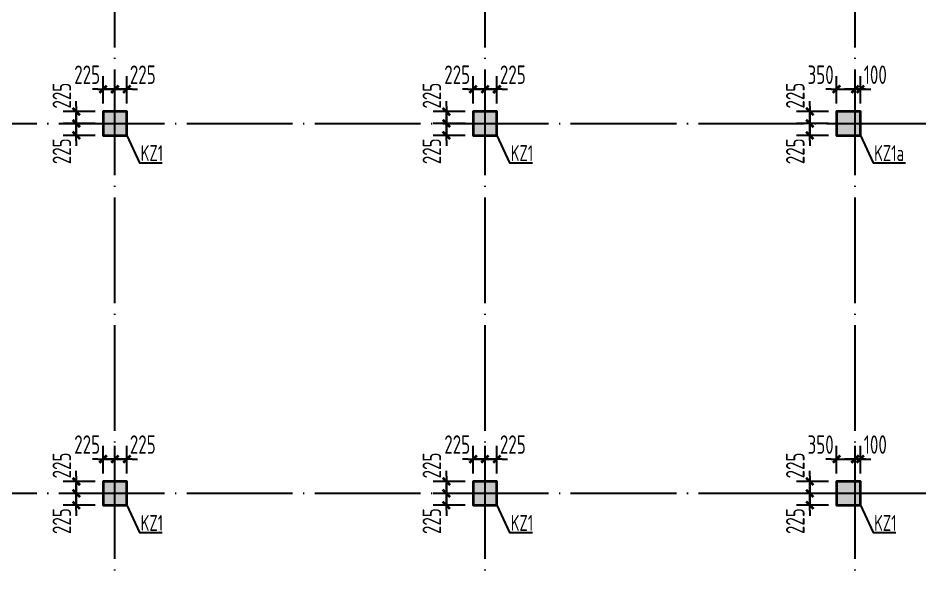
# Model space of a CAD drawing. Extents: x 8243024 to 8945023, y 669070 to 951310.
# Drawn here: x 8548729 to 8565790, y 831172 to 841675 of the extents above; entities that cross this region are included whole.
import ezdxf

# ---------------------------------------------------------------- set-up
doc = ezdxf.new("R2010")
doc.units = 0
doc.header["$LTSCALE"] = 1000
doc.linetypes.add('DOTE', pattern=[2.42, 2, -0.2, 0.02, -0.2])
doc.layers.get('0').update_dxf_attribs({"linetype": 'CONTINUOUS'})
doc.layers.get('Defpoints').update_dxf_attribs({"linetype": 'CONTINUOUS'})
for name, color, linetype in [('DIM', 3, 'CONTINUOUS'), ('DOTE', 1, 'DOTE'), ('PUB_TEXT', 7, 'CONTINUOUS'), ('柱涂实', 54, 'CONTINUOUS')]:
    doc.layers.add(name, color=color, linetype=linetype)
doc.layers.add('柱', color=2, linetype='CONTINUOUS', lineweight=35)
doc.styles.add('HZTXT', font='tssdeng.shx', dxfattribs={"width": 0.75, "bigfont": 'HZTXT.shx'})
doc.styles.add('TSSD_Dimension', font='Tssdeng.shx', dxfattribs={"width": 0.7, "bigfont": 'tssdchn.shx'})
doc.dimstyles.new('TSSD_100_100$0', dxfattribs={"dimtxt": 350, "dimasz": 100, "dimexe": 250, "dimexo": 150, "dimgap": 100, "dimtad": 1, "dimdec": 0, "dimzin": 0, "dimdsep": 46, "dimtxsty": 'TSSD_Dimension', "dimblk": '_TSDBK', "dimblk1": '_TSDBK', "dimblk2": '_TSDBK', "dimsah": 1, "dimcen": 0, "dimclrt": 7, "dimadec": 0, "dimazin": 0, "dimtfac": 1, "dimtdec": 0, "dimtix": 1, "dimtmove": 2, "dimatfit": 3, "dimldrblk": '_TSDBK', "dimfxl": 0, "dimtolj": 1, "dimtzin": 0, "dimarcsym": 0})

# ---------------------------------------------------------------- blocks, each defined once
blk = doc.blocks.new('_TSDBK')
blk.add_line((-1, 0), (1.5, 0))
at = {"const_width": 0.5}
blk.add_lwpolyline([(-0.7, -0.7), (0.7, 0.7)], dxfattribs=at)
blk = doc.blocks.new('*D1410')
at = {"layer": 'Defpoints', "color": 0}
for p in [(8557337, 832904), (8556831, 832679), (8557337, 832679)]:
    blk.add_point(p, dxfattribs=at)
at = {"layer": 'DIM', "color": 0, "lineweight": -2}
for p, q in [((8556831, 833004), (8556831, 833104)), ((8557187, 832904), (8556581, 832904)), ((8556831, 832904), (8556831, 832679)), ((8557187, 832679), (8556581, 832679)), ((8556831, 832579), (8556831, 832479))]:
    blk.add_line(p, q, dxfattribs=at)
at = {"layer": 'DIM', "color": 0, "lineweight": -2, "xscale": 100, "yscale": 100, "zscale": 100}
for p, rotation in [((8556831, 832904), 270), ((8556831, 832679), 90)]:
    blk.add_blockref('_TSDBK', p, dxfattribs=dict(at, rotation=rotation))
at = {"layer": 'DIM', "color": 7, "insert": (8556556, 833206), "char_height": 350, "attachment_point": 5, "rotation": 90, "style": 'TSSD_Dimension'}
blk.add_mtext('\\A1;225', dxfattribs=at)
blk = doc.blocks.new('*D1411')
at = {"layer": 'Defpoints', "color": 0}
for p in [(8557337, 832679), (8556831, 832454), (8557337, 832454)]:
    blk.add_point(p, dxfattribs=at)
at = {"layer": 'DIM', "color": 0, "lineweight": -2}
for p, q in [((8556831, 832779), (8556831, 832879)), ((8557187, 832679), (8556581, 832679)), ((8556831, 832679), (8556831, 832454)), ((8557187, 832454), (8556581, 832454)), ((8556831, 832354), (8556831, 832254))]:
    blk.add_line(p, q, dxfattribs=at)
at = {"layer": 'DIM', "color": 0, "lineweight": -2, "xscale": 100, "yscale": 100, "zscale": 100}
for p, rotation in [((8556831, 832679), 270), ((8556831, 832454), 90)]:
    blk.add_blockref('_TSDBK', p, dxfattribs=dict(at, rotation=rotation))
at = {"layer": 'DIM', "color": 7, "insert": (8556556, 832153), "char_height": 350, "attachment_point": 5, "rotation": 90, "style": 'TSSD_Dimension'}
blk.add_mtext('\\A1;225', dxfattribs=at)
blk = doc.blocks.new('*D1412')
at = {"layer": 'Defpoints', "color": 0}
for p in [(8557787, 833327), (8557562, 832904), (8557787, 832904)]:
    blk.add_point(p, dxfattribs=at)
at = {"layer": 'DIM', "color": 0, "lineweight": -2}
for p, q in [((8557562, 833054), (8557562, 833577)), ((8557787, 833054), (8557787, 833577)), ((8557462, 833327), (8557362, 833327)), ((8557562, 833327), (8557787, 833327)), ((8557887, 833327), (8557987, 833327))]:
    blk.add_line(p, q, dxfattribs=at)
at = {"layer": 'DIM', "color": 0, "lineweight": -2, "xscale": 100, "yscale": 100, "zscale": 100}
blk.add_blockref('_TSDBK', (8557562, 833327), dxfattribs=at)
at = {"layer": 'DIM', "color": 0, "lineweight": -2, "xscale": 100, "yscale": 100, "zscale": 100, "rotation": 180}
blk.add_blockref('_TSDBK', (8557787, 833327), dxfattribs=at)
at = {"layer": 'DIM', "color": 7, "insert": (8558088, 833602), "char_height": 350, "attachment_point": 5, "style": 'TSSD_Dimension'}
blk.add_mtext('\\A1;225', dxfattribs=at)
blk = doc.blocks.new('*D1413')
at = {"layer": 'Defpoints', "color": 0}
for p in [(8557562, 833327), (8557337, 832904), (8557562, 832904)]:
    blk.add_point(p, dxfattribs=at)
at = {"layer": 'DIM', "color": 0, "lineweight": -2}
for p, q in [((8557337, 833054), (8557337, 833577)), ((8557562, 833054), (8557562, 833577)), ((8557237, 833327), (8557137, 833327)), ((8557337, 833327), (8557562, 833327)), ((8557662, 833327), (8557762, 833327))]:
    blk.add_line(p, q, dxfattribs=at)
at = {"layer": 'DIM', "color": 0, "lineweight": -2, "xscale": 100, "yscale": 100, "zscale": 100}
blk.add_blockref('_TSDBK', (8557337, 833327), dxfattribs=at)
at = {"layer": 'DIM', "color": 0, "lineweight": -2, "xscale": 100, "yscale": 100, "zscale": 100, "rotation": 180}
blk.add_blockref('_TSDBK', (8557562, 833327), dxfattribs=at)
at = {"layer": 'DIM', "color": 7, "insert": (8557036, 833602), "char_height": 350, "attachment_point": 5, "style": 'TSSD_Dimension'}
blk.add_mtext('\\A1;225', dxfattribs=at)
blk = doc.blocks.new('*D1414')
at = {"layer": 'Defpoints', "color": 0}
for p in [(8557337, 839904), (8556831, 839679), (8557337, 839679)]:
    blk.add_point(p, dxfattribs=at)
at = {"layer": 'DIM', "color": 0, "lineweight": -2}
for p, q in [((8556831, 840004), (8556831, 840104)), ((8557187, 839904), (8556581, 839904)), ((8556831, 839904), (8556831, 839679)), ((8557187, 839679), (8556581, 839679)), ((8556831, 839579), (8556831, 839479))]:
    blk.add_line(p, q, dxfattribs=at)
at = {"layer": 'DIM', "color": 0, "lineweight": -2, "xscale": 100, "yscale": 100, "zscale": 100}
for p, rotation in [((8556831, 839904), 270), ((8556831, 839679), 90)]:
    blk.add_blockref('_TSDBK', p, dxfattribs=dict(at, rotation=rotation))
at = {"layer": 'DIM', "color": 7, "insert": (8556556, 840206), "char_height": 350, "attachment_point": 5, "rotation": 90, "style": 'TSSD_Dimension'}
blk.add_mtext('\\A1;225', dxfattribs=at)
blk = doc.blocks.new('*D1415')
at = {"layer": 'Defpoints', "color": 0}
for p in [(8557337, 839679), (8556831, 839454), (8557337, 839454)]:
    blk.add_point(p, dxfattribs=at)
at = {"layer": 'DIM', "color": 0, "lineweight": -2}
for p, q in [((8556831, 839779), (8556831, 839879)), ((8557187, 839679), (8556581, 839679)), ((8556831, 839679), (8556831, 839454)), ((8557187, 839454), (8556581, 839454)), ((8556831, 839354), (8556831, 839254))]:
    blk.add_line(p, q, dxfattribs=at)
at = {"layer": 'DIM', "color": 0, "lineweight": -2, "xscale": 100, "yscale": 100, "zscale": 100}
for p, rotation in [((8556831, 839679), 270), ((8556831, 839454), 90)]:
    blk.add_blockref('_TSDBK', p, dxfattribs=dict(at, rotation=rotation))
at = {"layer": 'DIM', "color": 7, "insert": (8556556, 839153), "char_height": 350, "attachment_point": 5, "rotation": 90, "style": 'TSSD_Dimension'}
blk.add_mtext('\\A1;225', dxfattribs=at)
blk = doc.blocks.new('*D1416')
at = {"layer": 'Defpoints', "color": 0}
for p in [(8557787, 840327), (8557562, 839904), (8557787, 839904)]:
    blk.add_point(p, dxfattribs=at)
at = {"layer": 'DIM', "color": 0, "lineweight": -2}
for p, q in [((8557562, 840054), (8557562, 840577)), ((8557787, 840054), (8557787, 840577)), ((8557462, 840327), (8557362, 840327)), ((8557562, 840327), (8557787, 840327)), ((8557887, 840327), (8557987, 840327))]:
    blk.add_line(p, q, dxfattribs=at)
at = {"layer": 'DIM', "color": 0, "lineweight": -2, "xscale": 100, "yscale": 100, "zscale": 100}
blk.add_blockref('_TSDBK', (8557562, 840327), dxfattribs=at)
at = {"layer": 'DIM', "color": 0, "lineweight": -2, "xscale": 100, "yscale": 100, "zscale": 100, "rotation": 180}
blk.add_blockref('_TSDBK', (8557787, 840327), dxfattribs=at)
at = {"layer": 'DIM', "color": 7, "insert": (8558088, 840602), "char_height": 350, "attachment_point": 5, "style": 'TSSD_Dimension'}
blk.add_mtext('\\A1;225', dxfattribs=at)
blk = doc.blocks.new('*D1417')
at = {"layer": 'Defpoints', "color": 0}
for p in [(8557562, 840327), (8557337, 839904), (8557562, 839904)]:
    blk.add_point(p, dxfattribs=at)
at = {"layer": 'DIM', "color": 0, "lineweight": -2}
for p, q in [((8557337, 840054), (8557337, 840577)), ((8557562, 840054), (8557562, 840577)), ((8557237, 840327), (8557137, 840327)), ((8557337, 840327), (8557562, 840327)), ((8557662, 840327), (8557762, 840327))]:
    blk.add_line(p, q, dxfattribs=at)
at = {"layer": 'DIM', "color": 0, "lineweight": -2, "xscale": 100, "yscale": 100, "zscale": 100}
blk.add_blockref('_TSDBK', (8557337, 840327), dxfattribs=at)
at = {"layer": 'DIM', "color": 0, "lineweight": -2, "xscale": 100, "yscale": 100, "zscale": 100, "rotation": 180}
blk.add_blockref('_TSDBK', (8557562, 840327), dxfattribs=at)
at = {"layer": 'DIM', "color": 7, "insert": (8557036, 840602), "char_height": 350, "attachment_point": 5, "style": 'TSSD_Dimension'}
blk.add_mtext('\\A1;225', dxfattribs=at)
blk = doc.blocks.new('*D1462')
at = {"layer": 'Defpoints', "color": 0}
for p in [(8550337, 832904), (8549831, 832679), (8550337, 832679)]:
    blk.add_point(p, dxfattribs=at)
at = {"layer": 'DIM', "color": 0, "lineweight": -2}
for p, q in [((8549831, 833004), (8549831, 833104)), ((8550187, 832904), (8549581, 832904)), ((8549831, 832904), (8549831, 832679)), ((8550187, 832679), (8549581, 832679)), ((8549831, 832579), (8549831, 832479))]:
    blk.add_line(p, q, dxfattribs=at)
at = {"layer": 'DIM', "color": 0, "lineweight": -2, "xscale": 100, "yscale": 100, "zscale": 100}
for p, rotation in [((8549831, 832904), 270), ((8549831, 832679), 90)]:
    blk.add_blockref('_TSDBK', p, dxfattribs=dict(at, rotation=rotation))
at = {"layer": 'DIM', "color": 7, "insert": (8549556, 833206), "char_height": 350, "attachment_point": 5, "rotation": 90, "style": 'TSSD_Dimension'}
blk.add_mtext('\\A1;225', dxfattribs=at)
blk = doc.blocks.new('*D1463')
at = {"layer": 'Defpoints', "color": 0}
for p in [(8550337, 832679), (8549831, 832454), (8550337, 832454)]:
    blk.add_point(p, dxfattribs=at)
at = {"layer": 'DIM', "color": 0, "lineweight": -2}
for p, q in [((8549831, 832779), (8549831, 832879)), ((8550187, 832679), (8549581, 832679)), ((8549831, 832679), (8549831, 832454)), ((8550187, 832454), (8549581, 832454)), ((8549831, 832354), (8549831, 832254))]:
    blk.add_line(p, q, dxfattribs=at)
at = {"layer": 'DIM', "color": 0, "lineweight": -2, "xscale": 100, "yscale": 100, "zscale": 100}
for p, rotation in [((8549831, 832679), 270), ((8549831, 832454), 90)]:
    blk.add_blockref('_TSDBK', p, dxfattribs=dict(at, rotation=rotation))
at = {"layer": 'DIM', "color": 7, "insert": (8549556, 832153), "char_height": 350, "attachment_point": 5, "rotation": 90, "style": 'TSSD_Dimension'}
blk.add_mtext('\\A1;225', dxfattribs=at)
blk = doc.blocks.new('*D1464')
at = {"layer": 'Defpoints', "color": 0}
for p in [(8550787, 833327), (8550562, 832904), (8550787, 832904)]:
    blk.add_point(p, dxfattribs=at)
at = {"layer": 'DIM', "color": 0, "lineweight": -2}
for p, q in [((8550562, 833054), (8550562, 833577)), ((8550787, 833054), (8550787, 833577)), ((8550462, 833327), (8550362, 833327)), ((8550562, 833327), (8550787, 833327)), ((8550887, 833327), (8550987, 833327))]:
    blk.add_line(p, q, dxfattribs=at)
at = {"layer": 'DIM', "color": 0, "lineweight": -2, "xscale": 100, "yscale": 100, "zscale": 100}
blk.add_blockref('_TSDBK', (8550562, 833327), dxfattribs=at)
at = {"layer": 'DIM', "color": 0, "lineweight": -2, "xscale": 100, "yscale": 100, "zscale": 100, "rotation": 180}
blk.add_blockref('_TSDBK', (8550787, 833327), dxfattribs=at)
at = {"layer": 'DIM', "color": 7, "insert": (8551088, 833602), "char_height": 350, "attachment_point": 5, "style": 'TSSD_Dimension'}
blk.add_mtext('\\A1;225', dxfattribs=at)
blk = doc.blocks.new('*D1465')
at = {"layer": 'Defpoints', "color": 0}
for p in [(8550562, 833327), (8550337, 832904), (8550562, 832904)]:
    blk.add_point(p, dxfattribs=at)
at = {"layer": 'DIM', "color": 0, "lineweight": -2}
for p, q in [((8550337, 833054), (8550337, 833577)), ((8550562, 833054), (8550562, 833577)), ((8550237, 833327), (8550137, 833327)), ((8550337, 833327), (8550562, 833327)), ((8550662, 833327), (8550762, 833327))]:
    blk.add_line(p, q, dxfattribs=at)
at = {"layer": 'DIM', "color": 0, "lineweight": -2, "xscale": 100, "yscale": 100, "zscale": 100}
blk.add_blockref('_TSDBK', (8550337, 833327), dxfattribs=at)
at = {"layer": 'DIM', "color": 0, "lineweight": -2, "xscale": 100, "yscale": 100, "zscale": 100, "rotation": 180}
blk.add_blockref('_TSDBK', (8550562, 833327), dxfattribs=at)
at = {"layer": 'DIM', "color": 7, "insert": (8550036, 833602), "char_height": 350, "attachment_point": 5, "style": 'TSSD_Dimension'}
blk.add_mtext('\\A1;225', dxfattribs=at)
blk = doc.blocks.new('*D1466')
at = {"layer": 'Defpoints', "color": 0}
for p in [(8550337, 839904), (8549831, 839679), (8550337, 839679)]:
    blk.add_point(p, dxfattribs=at)
at = {"layer": 'DIM', "color": 0, "lineweight": -2}
for p, q in [((8549831, 840004), (8549831, 840104)), ((8550187, 839904), (8549581, 839904)), ((8549831, 839904), (8549831, 839679)), ((8550187, 839679), (8549581, 839679)), ((8549831, 839579), (8549831, 839479))]:
    blk.add_line(p, q, dxfattribs=at)
at = {"layer": 'DIM', "color": 0, "lineweight": -2, "xscale": 100, "yscale": 100, "zscale": 100}
for p, rotation in [((8549831, 839904), 270), ((8549831, 839679), 90)]:
    blk.add_blockref('_TSDBK', p, dxfattribs=dict(at, rotation=rotation))
at = {"layer": 'DIM', "color": 7, "insert": (8549556, 840206), "char_height": 350, "attachment_point": 5, "rotation": 90, "style": 'TSSD_Dimension'}
blk.add_mtext('\\A1;225', dxfattribs=at)
blk = doc.blocks.new('*D1467')
at = {"layer": 'Defpoints', "color": 0}
for p in [(8550337, 839679), (8549831, 839454), (8550337, 839454)]:
    blk.add_point(p, dxfattribs=at)
at = {"layer": 'DIM', "color": 0, "lineweight": -2}
for p, q in [((8549831, 839779), (8549831, 839879)), ((8550187, 839679), (8549581, 839679)), ((8549831, 839679), (8549831, 839454)), ((8550187, 839454), (8549581, 839454)), ((8549831, 839354), (8549831, 839254))]:
    blk.add_line(p, q, dxfattribs=at)
at = {"layer": 'DIM', "color": 0, "lineweight": -2, "xscale": 100, "yscale": 100, "zscale": 100}
for p, rotation in [((8549831, 839679), 270), ((8549831, 839454), 90)]:
    blk.add_blockref('_TSDBK', p, dxfattribs=dict(at, rotation=rotation))
at = {"layer": 'DIM', "color": 7, "insert": (8549556, 839153), "char_height": 350, "attachment_point": 5, "rotation": 90, "style": 'TSSD_Dimension'}
blk.add_mtext('\\A1;225', dxfattribs=at)
blk = doc.blocks.new('*D1468')
at = {"layer": 'Defpoints', "color": 0}
for p in [(8550787, 840327), (8550562, 839904), (8550787, 839904)]:
    blk.add_point(p, dxfattribs=at)
at = {"layer": 'DIM', "color": 0, "lineweight": -2}
for p, q in [((8550562, 840054), (8550562, 840577)), ((8550787, 840054), (8550787, 840577)), ((8550462, 840327), (8550362, 840327)), ((8550562, 840327), (8550787, 840327)), ((8550887, 840327), (8550987, 840327))]:
    blk.add_line(p, q, dxfattribs=at)
at = {"layer": 'DIM', "color": 0, "lineweight": -2, "xscale": 100, "yscale": 100, "zscale": 100}
blk.add_blockref('_TSDBK', (8550562, 840327), dxfattribs=at)
at = {"layer": 'DIM', "color": 0, "lineweight": -2, "xscale": 100, "yscale": 100, "zscale": 100, "rotation": 180}
blk.add_blockref('_TSDBK', (8550787, 840327), dxfattribs=at)
at = {"layer": 'DIM', "color": 7, "insert": (8551088, 840602), "char_height": 350, "attachment_point": 5, "style": 'TSSD_Dimension'}
blk.add_mtext('\\A1;225', dxfattribs=at)
blk = doc.blocks.new('*D1469')
at = {"layer": 'Defpoints', "color": 0}
for p in [(8550562, 840327), (8550337, 839904), (8550562, 839904)]:
    blk.add_point(p, dxfattribs=at)
at = {"layer": 'DIM', "color": 0, "lineweight": -2}
for p, q in [((8550337, 840054), (8550337, 840577)), ((8550562, 840054), (8550562, 840577)), ((8550237, 840327), (8550137, 840327)), ((8550337, 840327), (8550562, 840327)), ((8550662, 840327), (8550762, 840327))]:
    blk.add_line(p, q, dxfattribs=at)
at = {"layer": 'DIM', "color": 0, "lineweight": -2, "xscale": 100, "yscale": 100, "zscale": 100}
blk.add_blockref('_TSDBK', (8550337, 840327), dxfattribs=at)
at = {"layer": 'DIM', "color": 0, "lineweight": -2, "xscale": 100, "yscale": 100, "zscale": 100, "rotation": 180}
blk.add_blockref('_TSDBK', (8550562, 840327), dxfattribs=at)
at = {"layer": 'DIM', "color": 7, "insert": (8550036, 840602), "char_height": 350, "attachment_point": 5, "style": 'TSSD_Dimension'}
blk.add_mtext('\\A1;225', dxfattribs=at)
blk = doc.blocks.new('*D1370')
at = {"layer": 'Defpoints', "color": 0}
for p in [(8564212, 839904), (8563706, 839679), (8564212, 839679)]:
    blk.add_point(p, dxfattribs=at)
at = {"layer": 'DIM', "color": 0, "lineweight": -2}
for p, q in [((8563706, 840004), (8563706, 840104)), ((8564062, 839904), (8563456, 839904)), ((8563706, 839904), (8563706, 839679)), ((8564062, 839679), (8563456, 839679)), ((8563706, 839579), (8563706, 839479))]:
    blk.add_line(p, q, dxfattribs=at)
at = {"layer": 'DIM', "color": 0, "lineweight": -2, "xscale": 100, "yscale": 100, "zscale": 100}
for p, rotation in [((8563706, 839904), 270), ((8563706, 839679), 90)]:
    blk.add_blockref('_TSDBK', p, dxfattribs=dict(at, rotation=rotation))
at = {"layer": 'DIM', "color": 7, "insert": (8563431, 840206), "char_height": 350, "attachment_point": 5, "rotation": 90, "style": 'TSSD_Dimension'}
blk.add_mtext('\\A1;225', dxfattribs=at)
blk = doc.blocks.new('*D1371')
at = {"layer": 'Defpoints', "color": 0}
for p in [(8564212, 839679), (8563706, 839454), (8564212, 839454)]:
    blk.add_point(p, dxfattribs=at)
at = {"layer": 'DIM', "color": 0, "lineweight": -2}
for p, q in [((8563706, 839779), (8563706, 839879)), ((8564062, 839679), (8563456, 839679)), ((8563706, 839679), (8563706, 839454)), ((8564062, 839454), (8563456, 839454)), ((8563706, 839354), (8563706, 839254))]:
    blk.add_line(p, q, dxfattribs=at)
at = {"layer": 'DIM', "color": 0, "lineweight": -2, "xscale": 100, "yscale": 100, "zscale": 100}
for p, rotation in [((8563706, 839679), 270), ((8563706, 839454), 90)]:
    blk.add_blockref('_TSDBK', p, dxfattribs=dict(at, rotation=rotation))
at = {"layer": 'DIM', "color": 7, "insert": (8563431, 839153), "char_height": 350, "attachment_point": 5, "rotation": 90, "style": 'TSSD_Dimension'}
blk.add_mtext('\\A1;225', dxfattribs=at)
blk = doc.blocks.new('*D1372')
at = {"layer": 'Defpoints', "color": 0}
for p in [(8564662, 840327), (8564562, 839904), (8564662, 839904)]:
    blk.add_point(p, dxfattribs=at)
at = {"layer": 'DIM', "color": 0, "lineweight": -2}
for p, q in [((8564562, 840054), (8564562, 840577)), ((8564662, 840054), (8564662, 840577)), ((8564462, 840327), (8564362, 840327)), ((8564562, 840327), (8564662, 840327)), ((8564762, 840327), (8564862, 840327))]:
    blk.add_line(p, q, dxfattribs=at)
at = {"layer": 'DIM', "color": 0, "lineweight": -2, "xscale": 100, "yscale": 100, "zscale": 100}
blk.add_blockref('_TSDBK', (8564562, 840327), dxfattribs=at)
at = {"layer": 'DIM', "color": 0, "lineweight": -2, "xscale": 100, "yscale": 100, "zscale": 100, "rotation": 180}
blk.add_blockref('_TSDBK', (8564662, 840327), dxfattribs=at)
at = {"layer": 'DIM', "color": 7, "insert": (8564945, 840602), "char_height": 350, "attachment_point": 5, "style": 'TSSD_Dimension'}
blk.add_mtext('\\A1;100', dxfattribs=at)
blk = doc.blocks.new('*D1373')
at = {"layer": 'Defpoints', "color": 0}
for p in [(8564562, 840327), (8564212, 839904), (8564562, 839904)]:
    blk.add_point(p, dxfattribs=at)
at = {"layer": 'DIM', "color": 0, "lineweight": -2}
for p, q in [((8564212, 840054), (8564212, 840577)), ((8564562, 840054), (8564562, 840577)), ((8564112, 840327), (8564012, 840327)), ((8564212, 840327), (8564562, 840327)), ((8564662, 840327), (8564762, 840327))]:
    blk.add_line(p, q, dxfattribs=at)
at = {"layer": 'DIM', "color": 0, "lineweight": -2, "xscale": 100, "yscale": 100, "zscale": 100}
blk.add_blockref('_TSDBK', (8564212, 840327), dxfattribs=at)
at = {"layer": 'DIM', "color": 0, "lineweight": -2, "xscale": 100, "yscale": 100, "zscale": 100, "rotation": 180}
blk.add_blockref('_TSDBK', (8564562, 840327), dxfattribs=at)
at = {"layer": 'DIM', "color": 7, "insert": (8563911, 840602), "char_height": 350, "attachment_point": 5, "style": 'TSSD_Dimension'}
blk.add_mtext('\\A1;350', dxfattribs=at)
blk = doc.blocks.new('*D1374')
at = {"layer": 'Defpoints', "color": 0}
for p in [(8564212, 832904), (8563706, 832679), (8564212, 832679)]:
    blk.add_point(p, dxfattribs=at)
at = {"layer": 'DIM', "color": 0, "lineweight": -2}
for p, q in [((8563706, 833004), (8563706, 833104)), ((8564062, 832904), (8563456, 832904)), ((8563706, 832904), (8563706, 832679)), ((8564062, 832679), (8563456, 832679)), ((8563706, 832579), (8563706, 832479))]:
    blk.add_line(p, q, dxfattribs=at)
at = {"layer": 'DIM', "color": 0, "lineweight": -2, "xscale": 100, "yscale": 100, "zscale": 100}
for p, rotation in [((8563706, 832904), 270), ((8563706, 832679), 90)]:
    blk.add_blockref('_TSDBK', p, dxfattribs=dict(at, rotation=rotation))
at = {"layer": 'DIM', "color": 7, "insert": (8563431, 833206), "char_height": 350, "attachment_point": 5, "rotation": 90, "style": 'TSSD_Dimension'}
blk.add_mtext('\\A1;225', dxfattribs=at)
blk = doc.blocks.new('*D1375')
at = {"layer": 'Defpoints', "color": 0}
for p in [(8564212, 832679), (8563706, 832454), (8564212, 832454)]:
    blk.add_point(p, dxfattribs=at)
at = {"layer": 'DIM', "color": 0, "lineweight": -2}
for p, q in [((8563706, 832779), (8563706, 832879)), ((8564062, 832679), (8563456, 832679)), ((8563706, 832679), (8563706, 832454)), ((8564062, 832454), (8563456, 832454)), ((8563706, 832354), (8563706, 832254))]:
    blk.add_line(p, q, dxfattribs=at)
at = {"layer": 'DIM', "color": 0, "lineweight": -2, "xscale": 100, "yscale": 100, "zscale": 100}
for p, rotation in [((8563706, 832679), 270), ((8563706, 832454), 90)]:
    blk.add_blockref('_TSDBK', p, dxfattribs=dict(at, rotation=rotation))
at = {"layer": 'DIM', "color": 7, "insert": (8563431, 832153), "char_height": 350, "attachment_point": 5, "rotation": 90, "style": 'TSSD_Dimension'}
blk.add_mtext('\\A1;225', dxfattribs=at)
blk = doc.blocks.new('*D1376')
at = {"layer": 'Defpoints', "color": 0}
for p in [(8564662, 833327), (8564562, 832904), (8564662, 832904)]:
    blk.add_point(p, dxfattribs=at)
at = {"layer": 'DIM', "color": 0, "lineweight": -2}
for p, q in [((8564562, 833054), (8564562, 833577)), ((8564662, 833054), (8564662, 833577)), ((8564462, 833327), (8564362, 833327)), ((8564562, 833327), (8564662, 833327)), ((8564762, 833327), (8564862, 833327))]:
    blk.add_line(p, q, dxfattribs=at)
at = {"layer": 'DIM', "color": 0, "lineweight": -2, "xscale": 100, "yscale": 100, "zscale": 100}
blk.add_blockref('_TSDBK', (8564562, 833327), dxfattribs=at)
at = {"layer": 'DIM', "color": 0, "lineweight": -2, "xscale": 100, "yscale": 100, "zscale": 100, "rotation": 180}
blk.add_blockref('_TSDBK', (8564662, 833327), dxfattribs=at)
at = {"layer": 'DIM', "color": 7, "insert": (8564945, 833602), "char_height": 350, "attachment_point": 5, "style": 'TSSD_Dimension'}
blk.add_mtext('\\A1;100', dxfattribs=at)
blk = doc.blocks.new('*D1377')
at = {"layer": 'Defpoints', "color": 0}
for p in [(8564562, 833327), (8564212, 832904), (8564562, 832904)]:
    blk.add_point(p, dxfattribs=at)
at = {"layer": 'DIM', "color": 0, "lineweight": -2}
for p, q in [((8564212, 833054), (8564212, 833577)), ((8564562, 833054), (8564562, 833577)), ((8564112, 833327), (8564012, 833327)), ((8564212, 833327), (8564562, 833327)), ((8564662, 833327), (8564762, 833327))]:
    blk.add_line(p, q, dxfattribs=at)
at = {"layer": 'DIM', "color": 0, "lineweight": -2, "xscale": 100, "yscale": 100, "zscale": 100}
blk.add_blockref('_TSDBK', (8564212, 833327), dxfattribs=at)
at = {"layer": 'DIM', "color": 0, "lineweight": -2, "xscale": 100, "yscale": 100, "zscale": 100, "rotation": 180}
blk.add_blockref('_TSDBK', (8564562, 833327), dxfattribs=at)
at = {"layer": 'DIM', "color": 7, "insert": (8563911, 833602), "char_height": 350, "attachment_point": 5, "style": 'TSSD_Dimension'}
blk.add_mtext('\\A1;350', dxfattribs=at)

msp = doc.modelspace()

# ---------------------------------------------------------------- hatches: boundary and pattern name
at = {"layer": '柱涂实'}
for points in [[(8550787.3, 839454.4), (8550787.3, 839904.4), (8550337.3, 839904.4), (8550337.3, 839454.4)], [(8557787.3, 839454.4), (8557787.3, 839904.4), (8557337.3, 839904.4), (8557337.3, 839454.4)], [(8564662.3, 839454.4), (8564662.3, 839904.4), (8564212.3, 839904.4), (8564212.3, 839454.4)], [(8550787.3, 832454.4), (8550787.3, 832904.4), (8550337.3, 832904.4), (8550337.3, 832454.4)], [(8557787.3, 832454.4), (8557787.3, 832904.4), (8557337.3, 832904.4), (8557337.3, 832454.4)], [(8564662.3, 832454.4), (8564662.3, 832904.4), (8564212.3, 832904.4), (8564212.3, 832454.4)]]:
    msp.add_hatch(color=256, dxfattribs=at).paths.add_polyline_path(points)

# ---------------------------------------------------------------- linework, layer by layer
at = {"layer": 'DOTE'}
for p, q in [((8550562.3, 824179.4), (8550562.3, 869179.4)), ((8557562.3, 824179.4), (8557562.3, 869179.4)), ((8564562.3, 824179.4), (8564562.3, 869179.4)), ((8435762.3, 839679.4), (8566062.3, 839679.4)), ((8435762.3, 832679.4), (8566062.3, 832679.4))]:
    msp.add_line(p, q, dxfattribs=at)
at = {"layer": 'PUB_TEXT', "color": 7}
for points in [[(8550787.3, 839454.4), (8551026.7, 838936.6), (8551457.9, 838936.6)], [(8557787.3, 839454.4), (8558026.7, 838936.6), (8558457.9, 838936.6)], [(8564662.3, 839454.4), (8564901.7, 838936.6), (8565517.6, 838936.6)], [(8550787.3, 832454.4), (8551026.7, 831936.6), (8551457.9, 831936.6)], [(8557787.3, 832454.4), (8558026.7, 831936.6), (8558457.9, 831936.6)], [(8564662.3, 832454.4), (8564901.7, 831936.6), (8565332.9, 831936.6)]]:
    msp.add_lwpolyline(points, dxfattribs=at)
at = {"layer": '柱'}
for points in [[(8550787.3, 839454.4), (8550787.3, 839904.4), (8550337.3, 839904.4), (8550337.3, 839454.4)], [(8557787.3, 839454.4), (8557787.3, 839904.4), (8557337.3, 839904.4), (8557337.3, 839454.4)], [(8564662.3, 839454.4), (8564662.3, 839904.4), (8564212.3, 839904.4), (8564212.3, 839454.4)], [(8550787.3, 832454.4), (8550787.3, 832904.4), (8550337.3, 832904.4), (8550337.3, 832454.4)], [(8557787.3, 832454.4), (8557787.3, 832904.4), (8557337.3, 832904.4), (8557337.3, 832454.4)], [(8564662.3, 832454.4), (8564662.3, 832904.4), (8564212.3, 832904.4), (8564212.3, 832454.4)]]:
    msp.add_lwpolyline(points, close=True, dxfattribs=at)
at = {"layer": '柱涂实', "linetype": 'Continuous'}
for points in [[(8550787.3, 839454.4), (8550787.3, 839904.4), (8550337.3, 839904.4), (8550337.3, 839454.4)], [(8557787.3, 839454.4), (8557787.3, 839904.4), (8557337.3, 839904.4), (8557337.3, 839454.4)], [(8564662.3, 839454.4), (8564662.3, 839904.4), (8564212.3, 839904.4), (8564212.3, 839454.4)], [(8550787.3, 832454.4), (8550787.3, 832904.4), (8550337.3, 832904.4), (8550337.3, 832454.4)], [(8557787.3, 832454.4), (8557787.3, 832904.4), (8557337.3, 832904.4), (8557337.3, 832454.4)], [(8564662.3, 832454.4), (8564662.3, 832904.4), (8564212.3, 832904.4), (8564212.3, 832454.4)]]:
    msp.add_lwpolyline(points, close=True, dxfattribs=at)

# ---------------------------------------------------------------- texts
at = {"layer": 'PUB_TEXT', "color": 6, "style": 'HZTXT', "width": 0.7}
for s, p in [('KZ1', (8551048.3, 838968.6)), ('KZ1', (8558048.3, 838968.6)), ('KZ1a', (8564923.3, 838968.6)), ('KZ1', (8551048.3, 831968.6)), ('KZ1', (8558048.3, 831968.6)), ('KZ1', (8564923.3, 831968.6))]:
    msp.add_text(s, height=300, dxfattribs=at).set_placement(p)

# ---------------------------------------------------------------- dimensions: what is measured, and where the dimension line sits
at = {"layer": 'DIM'}
for base, p1, p2, picture, middle in [((8550562.3, 840327.2), (8550337.3, 839904.4), (8550562.3, 839904.4), '*D1469', (8550036.2, 840602.2)), ((8550787.3, 840327.2), (8550562.3, 839904.4), (8550787.3, 839904.4), '*D1468', (8551088.4, 840602.2)), ((8557562.3, 840327.2), (8557337.3, 839904.4), (8557562.3, 839904.4), '*D1417', (8557036.2, 840602.2)), ((8557787.3, 840327.2), (8557562.3, 839904.4), (8557787.3, 839904.4), '*D1416', (8558088.4, 840602.2)), ((8564562.3, 840327.2), (8564212.3, 839904.4), (8564562.3, 839904.4), '*D1373', (8563911.2, 840602.2)), ((8564662.3, 840327.2), (8564562.3, 839904.4), (8564662.3, 839904.4), '*D1372', (8564944.5, 840602.2)), ((8550562.3, 833327.2), (8550337.3, 832904.4), (8550562.3, 832904.4), '*D1465', (8550036.2, 833602.2)), ((8550787.3, 833327.2), (8550562.3, 832904.4), (8550787.3, 832904.4), '*D1464', (8551088.4, 833602.2)), ((8557562.3, 833327.2), (8557337.3, 832904.4), (8557562.3, 832904.4), '*D1413', (8557036.2, 833602.2)), ((8557787.3, 833327.2), (8557562.3, 832904.4), (8557787.3, 832904.4), '*D1412', (8558088.4, 833602.2)), ((8564562.3, 833327.2), (8564212.3, 832904.4), (8564562.3, 832904.4), '*D1377', (8563911.2, 833602.2)), ((8564662.3, 833327.2), (8564562.3, 832904.4), (8564662.3, 832904.4), '*D1376', (8564944.5, 833602.2))]:
    dim = msp.add_linear_dim(base=base, p1=p1, p2=p2, dimstyle='TSSD_100_100$0', dxfattribs=at)
    dim.commit()
    dim.dimension.update_dxf_attribs({"geometry": picture, "text_midpoint": middle, "dimtype": 160})
for base, p1, p2, picture, middle in [((8549831.2, 839679.4), (8550337.3, 839904.4), (8550337.3, 839679.4), '*D1466', (8549556.2, 840205.5)), ((8556831.2, 839679.4), (8557337.3, 839904.4), (8557337.3, 839679.4), '*D1414', (8556556.2, 840205.5)), ((8563706.2, 839679.4), (8564212.3, 839904.4), (8564212.3, 839679.4), '*D1370', (8563431.2, 840205.5)), ((8549831.2, 839454.4), (8550337.3, 839679.4), (8550337.3, 839454.4), '*D1467', (8549556.2, 839153.3)), ((8556831.2, 839454.4), (8557337.3, 839679.4), (8557337.3, 839454.4), '*D1415', (8556556.2, 839153.3)), ((8563706.2, 839454.4), (8564212.3, 839679.4), (8564212.3, 839454.4), '*D1371', (8563431.2, 839153.3)), ((8549831.2, 832679.4), (8550337.3, 832904.4), (8550337.3, 832679.4), '*D1462', (8549556.2, 833205.5)), ((8556831.2, 832679.4), (8557337.3, 832904.4), (8557337.3, 832679.4), '*D1410', (8556556.2, 833205.5)), ((8563706.2, 832679.4), (8564212.3, 832904.4), (8564212.3, 832679.4), '*D1374', (8563431.2, 833205.5)), ((8549831.2, 832454.4), (8550337.3, 832679.4), (8550337.3, 832454.4), '*D1463', (8549556.2, 832153.3)), ((8556831.2, 832454.4), (8557337.3, 832679.4), (8557337.3, 832454.4), '*D1411', (8556556.2, 832153.3)), ((8563706.2, 832454.4), (8564212.3, 832679.4), (8564212.3, 832454.4), '*D1375', (8563431.2, 832153.3))]:
    dim = msp.add_linear_dim(base=base, p1=p1, p2=p2, angle=90, dimstyle='TSSD_100_100$0', dxfattribs=at)
    dim.commit()
    dim.dimension.update_dxf_attribs({"geometry": picture, "text_midpoint": middle, "dimtype": 160})

doc.saveas('drawing.dxf')
